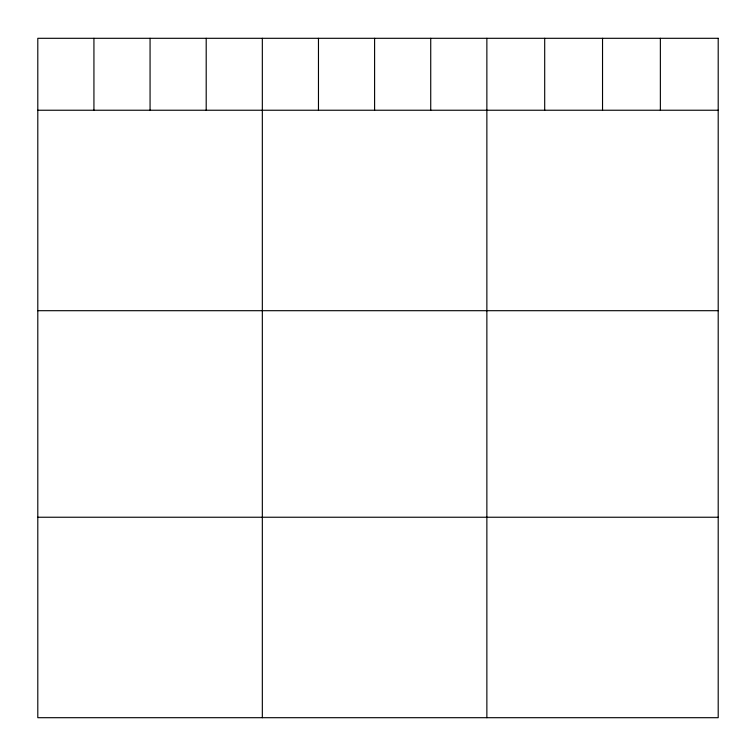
<?xml version="1.0" encoding="UTF-8"?>
<svg xmlns="http://www.w3.org/2000/svg" width="756" height="756" viewBox="0 0 756 756"><rect width="100%" height="100%" fill="white"/><g stroke="black" fill="none" stroke-linecap="round" stroke-linejoin="round"><path stroke-width="1.13" d="M37.8 110.234L718.2 110.234M37.8 310.697L718.2 310.697M37.8 517.236L718.2 517.236M660.366 38.301L660.366 110.234M602.532 38.301L602.532 110.234M544.698 38.301L544.698 110.234M486.864 38.301L486.864 717.699M430.731 38.301L430.731 110.234M374.598 38.301L374.598 110.234M318.465 38.301L318.465 110.234M262.332 38.301L262.332 717.699M206.199 38.301L206.199 110.234M150.066 38.301L150.066 110.234M93.933 38.301L93.933 110.234M718.2 38.301L37.8 38.301L37.8 717.699L718.2 717.699L718.2 38.301"/></g></svg>
